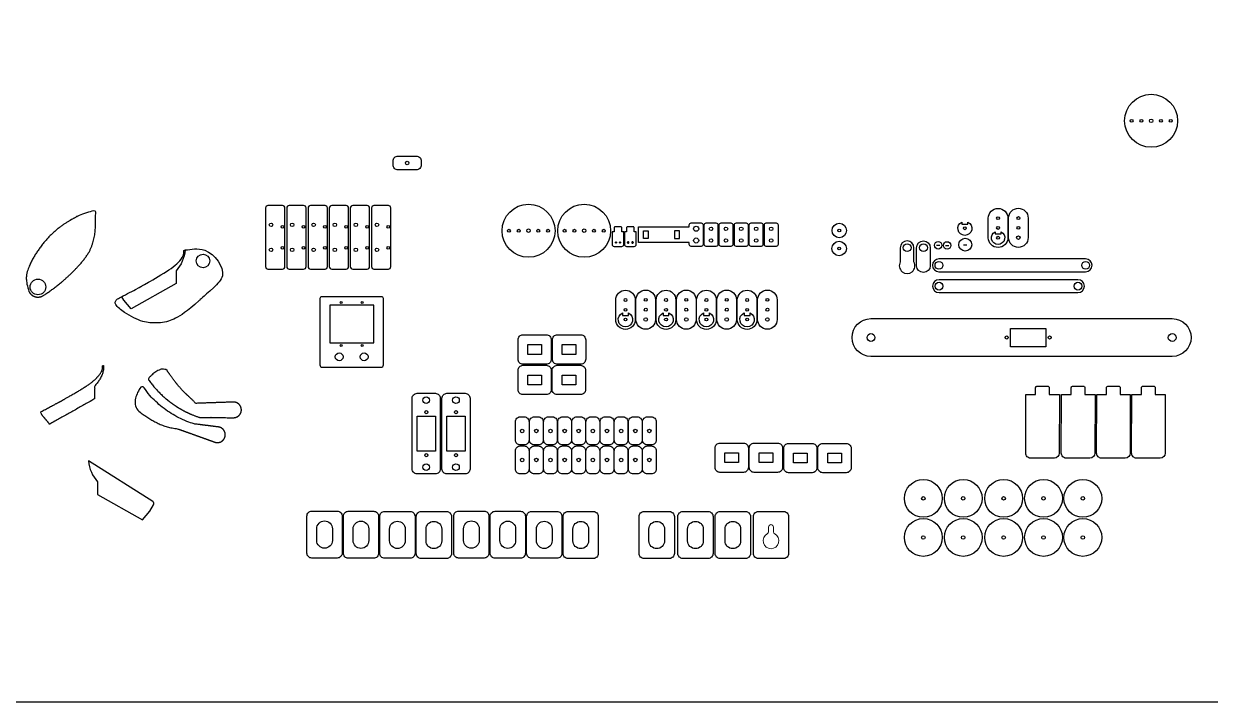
# Model space of a CAD drawing. Header units: inches. Extents: x 17704.8 to 17804.7, y 16344.8 to 16384.9.
# Drawn here: x 17755.71 to 17786.04, y 16344.79 to 16362.13 of the extents above; entities that cross this region are included whole.
import ezdxf

# ---------------------------------------------------------------- set-up
doc = ezdxf.new("R2010")
doc.units = ezdxf.units.IN
doc.header["$MEASUREMENT"] = 0

msp = doc.modelspace()

# ---------------------------------------------------------------- linework, layer by layer
at = {"color": 3, "linetype": 'ByBlock'}
for p, q in [((17779.04, 16356.472), (17779.123, 16356.472)), ((17779.269, 16356.469), (17779.352, 16356.469)), ((17779.733, 16356.487), (17779.816, 16356.487))]:
    msp.add_line(p, q, dxfattribs=at)
at = {"color": 3}
msp.add_lwpolyline([(17704.845, 16379.472), (17804.708, 16379.472), (17804.708, 16344.795), (17704.845, 16344.795)], close=True, dxfattribs=at)
at = {"color": 1, "linetype": 'ByBlock'}
for points in [[(17765.276, 16358.4, -0.414214), (17765.151, 16358.525), (17765.151, 16358.625, -0.414214), (17765.276, 16358.75), (17765.743, 16358.75, -0.414214), (17765.868, 16358.625), (17765.868, 16358.525, -0.414214), (17765.743, 16358.4), (17765.276, 16358.4)], [(17768.276, 16351.962, -0.414214), (17768.401, 16352.087), (17768.501, 16352.087, -0.414214), (17768.626, 16351.962), (17768.626, 16351.495, -0.414214), (17768.501, 16351.37), (17768.401, 16351.37, -0.414214), (17768.276, 16351.495), (17768.276, 16351.962)], [(17768.637, 16351.962, -0.414214), (17768.762, 16352.087), (17768.862, 16352.087, -0.414214), (17768.987, 16351.962), (17768.987, 16351.495, -0.414214), (17768.862, 16351.37), (17768.762, 16351.37, -0.414214), (17768.637, 16351.495), (17768.637, 16351.962)], [(17768.998, 16351.962, -0.414214), (17769.123, 16352.087), (17769.223, 16352.087, -0.414214), (17769.348, 16351.962), (17769.348, 16351.495, -0.414214), (17769.223, 16351.37), (17769.123, 16351.37, -0.414214), (17768.998, 16351.495), (17768.998, 16351.962)], [(17769.359, 16351.962, -0.414214), (17769.484, 16352.087), (17769.584, 16352.087, -0.414214), (17769.709, 16351.962), (17769.709, 16351.495, -0.414214), (17769.584, 16351.37), (17769.484, 16351.37, -0.414214), (17769.359, 16351.495), (17769.359, 16351.962)], [(17769.72, 16351.962, -0.414214), (17769.845, 16352.087), (17769.945, 16352.087, -0.414214), (17770.07, 16351.962), (17770.07, 16351.495, -0.414214), (17769.945, 16351.37), (17769.845, 16351.37, -0.414214), (17769.72, 16351.495), (17769.72, 16351.962)], [(17770.081, 16351.962, -0.414214), (17770.206, 16352.087), (17770.306, 16352.087, -0.414214), (17770.431, 16351.962), (17770.431, 16351.495, -0.414214), (17770.306, 16351.37), (17770.206, 16351.37, -0.414214), (17770.081, 16351.495), (17770.081, 16351.962)], [(17770.443, 16351.962, -0.414214), (17770.568, 16352.087), (17770.668, 16352.087, -0.414214), (17770.793, 16351.962), (17770.793, 16351.495, -0.414214), (17770.668, 16351.37), (17770.568, 16351.37, -0.414214), (17770.443, 16351.495), (17770.443, 16351.962)], [(17770.804, 16351.962, -0.414214), (17770.929, 16352.087), (17771.029, 16352.087, -0.414214), (17771.154, 16351.962), (17771.154, 16351.495, -0.414214), (17771.029, 16351.37), (17770.929, 16351.37, -0.414214), (17770.804, 16351.495), (17770.804, 16351.962)], [(17771.165, 16351.962, -0.414214), (17771.29, 16352.087), (17771.39, 16352.087, -0.414214), (17771.515, 16351.962), (17771.515, 16351.495, -0.414214), (17771.39, 16351.37), (17771.29, 16351.37, -0.414214), (17771.165, 16351.495), (17771.165, 16351.962)], [(17771.526, 16351.962, -0.414214), (17771.651, 16352.087), (17771.751, 16352.087, -0.414214), (17771.876, 16351.962), (17771.876, 16351.495, -0.414214), (17771.751, 16351.37), (17771.651, 16351.37, -0.414214), (17771.526, 16351.495), (17771.526, 16351.962)], [(17768.276, 16351.22, -0.414214), (17768.401, 16351.345), (17768.501, 16351.345, -0.414214), (17768.626, 16351.22), (17768.626, 16350.753, -0.414214), (17768.501, 16350.628), (17768.401, 16350.628, -0.414214), (17768.276, 16350.753), (17768.276, 16351.22)], [(17768.637, 16351.22, -0.414214), (17768.762, 16351.345), (17768.862, 16351.345, -0.414214), (17768.987, 16351.22), (17768.987, 16350.753, -0.414214), (17768.862, 16350.628), (17768.762, 16350.628, -0.414214), (17768.637, 16350.753), (17768.637, 16351.22)], [(17768.998, 16351.22, -0.414214), (17769.123, 16351.345), (17769.223, 16351.345, -0.414214), (17769.348, 16351.22), (17769.348, 16350.753, -0.414214), (17769.223, 16350.628), (17769.123, 16350.628, -0.414214), (17768.998, 16350.753), (17768.998, 16351.22)], [(17769.359, 16351.22, -0.414214), (17769.484, 16351.345), (17769.584, 16351.345, -0.414214), (17769.709, 16351.22), (17769.709, 16350.753, -0.414214), (17769.584, 16350.628), (17769.484, 16350.628, -0.414214), (17769.359, 16350.753), (17769.359, 16351.22)], [(17769.72, 16351.22, -0.414214), (17769.845, 16351.345), (17769.945, 16351.345, -0.414214), (17770.07, 16351.22), (17770.07, 16350.753, -0.414214), (17769.945, 16350.628), (17769.845, 16350.628, -0.414214), (17769.72, 16350.753), (17769.72, 16351.22)], [(17770.081, 16351.22, -0.414214), (17770.206, 16351.345), (17770.306, 16351.345, -0.414214), (17770.431, 16351.22), (17770.431, 16350.753, -0.414214), (17770.306, 16350.628), (17770.206, 16350.628, -0.414214), (17770.081, 16350.753), (17770.081, 16351.22)], [(17770.443, 16351.22, -0.414214), (17770.568, 16351.345), (17770.668, 16351.345, -0.414214), (17770.793, 16351.22), (17770.793, 16350.753, -0.414214), (17770.668, 16350.628), (17770.568, 16350.628, -0.414214), (17770.443, 16350.753), (17770.443, 16351.22)], [(17770.804, 16351.22, -0.414214), (17770.929, 16351.345), (17771.029, 16351.345, -0.414214), (17771.154, 16351.22), (17771.154, 16350.753, -0.414214), (17771.029, 16350.628), (17770.929, 16350.628, -0.414214), (17770.804, 16350.753), (17770.804, 16351.22)], [(17771.165, 16351.22, -0.414214), (17771.29, 16351.345), (17771.39, 16351.345, -0.414214), (17771.515, 16351.22), (17771.515, 16350.753, -0.414214), (17771.39, 16350.628), (17771.29, 16350.628, -0.414214), (17771.165, 16350.753), (17771.165, 16351.22)], [(17771.526, 16351.22, -0.414214), (17771.651, 16351.345), (17771.751, 16351.345, -0.414214), (17771.876, 16351.22), (17771.876, 16350.753, -0.414214), (17771.751, 16350.628), (17771.651, 16350.628, -0.414214), (17771.526, 16350.753), (17771.526, 16351.22)]]:
    msp.add_lwpolyline(points, format="xyb", dxfattribs=at)
for points in [[(17762.322, 16357.487), (17761.953, 16357.487, 0.414214), (17761.891, 16357.425), (17761.891, 16355.926, 0.414214), (17761.953, 16355.863), (17762.322, 16355.863, 0.414214), (17762.385, 16355.926), (17762.385, 16357.425, 0.414214)], [(17762.863, 16357.487), (17762.494, 16357.487, 0.414214), (17762.432, 16357.425), (17762.432, 16355.926, 0.414214), (17762.494, 16355.863), (17762.863, 16355.863, 0.414214), (17762.926, 16355.926), (17762.926, 16357.425, 0.414214)], [(17763.41, 16357.487), (17763.041, 16357.487, 0.414214), (17762.979, 16357.425), (17762.979, 16355.926, 0.414214), (17763.041, 16355.863), (17763.41, 16355.863, 0.414214), (17763.473, 16355.926), (17763.473, 16357.425, 0.414214)], [(17763.951, 16357.487), (17763.582, 16357.487, 0.414214), (17763.52, 16357.425), (17763.52, 16355.926, 0.414214), (17763.582, 16355.863), (17763.951, 16355.863, 0.414214), (17764.014, 16355.926), (17764.014, 16357.425, 0.414214)], [(17764.489, 16357.487), (17764.12, 16357.487, 0.414214), (17764.057, 16357.425), (17764.057, 16355.926, 0.414214), (17764.12, 16355.863), (17764.489, 16355.863, 0.414214), (17764.551, 16355.926), (17764.551, 16357.425, 0.414214)], [(17765.03, 16357.487), (17764.661, 16357.487, 0.414214), (17764.598, 16357.425), (17764.598, 16355.926, 0.414214), (17764.661, 16355.863), (17765.03, 16355.863, 0.414214), (17765.092, 16355.926), (17765.092, 16357.425, 0.414214)], [(17780.864, 16357.165), (17780.864, 16356.665, -1), (17780.364, 16356.665), (17780.364, 16357.165, -1)], [(17780.882, 16356.668), (17780.882, 16357.168, -1), (17781.382, 16357.168), (17781.382, 16356.668, -1)], [(17770.823, 16356.944, 0.414214), (17770.798, 16356.919), (17770.798, 16356.819), (17770.748, 16356.819), (17770.748, 16356.494, 0.414214), (17770.798, 16356.444), (17770.998, 16356.444, 0.414214), (17771.048, 16356.494), (17771.048, 16356.819), (17770.998, 16356.819), (17770.998, 16356.919, 0.414214), (17770.973, 16356.944)], [(17771.315, 16356.919, 0.414214), (17771.29, 16356.944), (17771.14, 16356.944, 0.414214), (17771.115, 16356.919), (17771.115, 16356.819), (17771.065, 16356.819), (17771.065, 16356.494, 0.414214), (17771.115, 16356.444), (17771.315, 16356.444, 0.414214), (17771.365, 16356.494), (17771.365, 16356.819), (17771.315, 16356.819)], [(17772.722, 16356.544), (17771.422, 16356.544), (17771.422, 16356.944), (17772.722, 16356.944), (17772.722, 16356.994, -0.414214), (17772.772, 16357.044), (17773.022, 16357.044, -0.414214), (17773.072, 16356.994), (17773.072, 16356.494, -0.414214), (17773.022, 16356.444), (17772.772, 16356.444, -0.414214), (17772.722, 16356.494)], [(17773.153, 16357.044), (17773.403, 16357.044, -0.414214), (17773.453, 16356.994), (17773.453, 16356.494, -0.414214), (17773.403, 16356.444), (17773.153, 16356.444, -0.414214), (17773.103, 16356.494), (17773.103, 16356.994, -0.414214)], [(17773.534, 16357.044), (17773.784, 16357.044, -0.414214), (17773.834, 16356.994), (17773.834, 16356.494, -0.414214), (17773.784, 16356.444), (17773.534, 16356.444, -0.414214), (17773.484, 16356.494), (17773.484, 16356.994, -0.414214)], [(17773.924, 16357.044), (17774.174, 16357.044, -0.414214), (17774.224, 16356.994), (17774.224, 16356.494, -0.414214), (17774.174, 16356.444), (17773.924, 16356.444, -0.414214), (17773.874, 16356.494), (17773.874, 16356.994, -0.414214)], [(17774.305, 16357.044), (17774.555, 16357.044, -0.414214), (17774.605, 16356.994), (17774.605, 16356.494, -0.414214), (17774.555, 16356.444), (17774.305, 16356.444, -0.414214), (17774.255, 16356.494), (17774.255, 16356.994, -0.414214)], [(17774.69, 16357.044), (17774.94, 16357.044, -0.414214), (17774.99, 16356.994), (17774.99, 16356.494, -0.414214), (17774.94, 16356.444), (17774.69, 16356.444, -0.414214), (17774.64, 16356.494), (17774.64, 16356.994, -0.414214)], [(17779.687, 16357.066), (17779.687, 16357.011), (17779.844, 16357.011), (17779.844, 16357.066, -4.33891)], [(17780.539, 16356.819), (17780.539, 16356.767), (17780.689, 16356.767), (17780.689, 16356.819, -4.33891)], [(17771.165, 16356.529, 1), (17771.165, 16356.559), (17771.15, 16356.559, 1), (17771.15, 16356.529)], [(17771.28, 16356.529, 1), (17771.28, 16356.559), (17771.265, 16356.559, 1), (17771.265, 16356.529)], [(17778.114, 16356.411), (17778.114, 16356.048, 1.69614), (17778.464, 16356.048), (17778.464, 16356.411, 1)], [(17778.532, 16355.951), (17778.532, 16356.411, -1), (17778.882, 16356.411), (17778.882, 16355.951, -1)], [(17779.102, 16355.795), (17782.852, 16355.795, 1), (17782.852, 16356.125), (17779.102, 16356.125, 1)], [(17782.655, 16355.263, 1), (17782.655, 16355.593), (17779.105, 16355.593, 1), (17779.105, 16355.263)], [(17763.28, 16355.109), (17763.28, 16353.419, 0.414214), (17763.342, 16353.357), (17764.841, 16353.357, 0.414214), (17764.904, 16353.419), (17764.904, 16355.109, 0.414214), (17764.854, 16355.159), (17763.33, 16355.159, 0.414214)], [(17771.34, 16355.074), (17771.34, 16354.574, -1), (17770.84, 16354.574), (17770.84, 16355.074, -1)], [(17771.358, 16354.577), (17771.358, 16355.077, -1), (17771.858, 16355.077), (17771.858, 16354.577, -1)], [(17772.376, 16355.074), (17772.376, 16354.574, -1), (17771.876, 16354.574), (17771.876, 16355.074, -1)], [(17772.394, 16354.577), (17772.394, 16355.077, -1), (17772.894, 16355.077), (17772.894, 16354.577, -1)], [(17773.409, 16355.074), (17773.409, 16354.574, -1), (17772.909, 16354.574), (17772.909, 16355.074, -1)], [(17773.427, 16354.577), (17773.427, 16355.077, -1), (17773.927, 16355.077), (17773.927, 16354.577, -1)], [(17774.449, 16355.074), (17774.449, 16354.574, -1), (17773.949, 16354.574), (17773.949, 16355.074, -1)], [(17774.467, 16354.577), (17774.467, 16355.077, -1), (17774.967, 16355.077), (17774.967, 16354.577, -1)], [(17771.015, 16354.743), (17771.015, 16354.676), (17771.165, 16354.676), (17771.165, 16354.743, -4.721538)], [(17772.051, 16354.743), (17772.051, 16354.676), (17772.201, 16354.676), (17772.201, 16354.743, -4.721538)], [(17773.084, 16354.743), (17773.084, 16354.676), (17773.234, 16354.676), (17773.234, 16354.743, -4.721538)], [(17774.124, 16354.743), (17774.124, 16354.676), (17774.274, 16354.676), (17774.274, 16354.743, -4.721538)], [(17785.064, 16353.631), (17777.364, 16353.631, -1), (17777.364, 16354.598), (17785.064, 16354.598, -1)], [(17768.468, 16354.184), (17769.068, 16354.184, -0.414214), (17769.193, 16354.059), (17769.193, 16353.559, -0.414214), (17769.068, 16353.434), (17768.468, 16353.434, -0.414214), (17768.343, 16353.559), (17768.343, 16354.059, -0.414214)], [(17769.348, 16354.184), (17769.948, 16354.184, -0.414214), (17770.073, 16354.059), (17770.073, 16353.559, -0.414214), (17769.948, 16353.434), (17769.348, 16353.434, -0.414214), (17769.223, 16353.559), (17769.223, 16354.059, -0.414214)], [(17768.468, 16353.405), (17769.068, 16353.405, -0.414214), (17769.193, 16353.28), (17769.193, 16352.78, -0.414214), (17769.068, 16352.655), (17768.468, 16352.655, -0.414214), (17768.343, 16352.78), (17768.343, 16353.28, -0.414214)], [(17769.343, 16353.405), (17769.943, 16353.405, -0.414214), (17770.068, 16353.28), (17770.068, 16352.78, -0.414214), (17769.943, 16352.655), (17769.343, 16352.655, -0.414214), (17769.218, 16352.78), (17769.218, 16353.28, -0.414214)], [(17781.923, 16352.659), (17782.181, 16352.659), (17782.177, 16351.159, -0.413534), (17782.052, 16351.034), (17781.444, 16351.034, -0.414894), (17781.319, 16351.159), (17781.323, 16352.659), (17781.573, 16352.659), (17781.573, 16352.839, -0.414214), (17781.603, 16352.869), (17781.893, 16352.869, -0.414214), (17781.923, 16352.839)], [(17782.834, 16352.659), (17783.092, 16352.659), (17783.088, 16351.159, -0.413534), (17782.963, 16351.034), (17782.355, 16351.034, -0.414894), (17782.23, 16351.159), (17782.234, 16352.659), (17782.484, 16352.659), (17782.484, 16352.839, -0.414214), (17782.514, 16352.869), (17782.804, 16352.869, -0.414214), (17782.834, 16352.839)], [(17783.735, 16352.659), (17783.993, 16352.659), (17783.99, 16351.159, -0.413534), (17783.865, 16351.034), (17783.257, 16351.034, -0.414894), (17783.132, 16351.159), (17783.135, 16352.659), (17783.385, 16352.659), (17783.385, 16352.839, -0.414214), (17783.415, 16352.869), (17783.705, 16352.869, -0.414214), (17783.735, 16352.839)], [(17784.629, 16352.659), (17784.887, 16352.659), (17784.884, 16351.159, -0.413534), (17784.759, 16351.034), (17784.151, 16351.034, -0.414894), (17784.026, 16351.159), (17784.029, 16352.659), (17784.279, 16352.659), (17784.279, 16352.839, -0.414214), (17784.309, 16352.869), (17784.599, 16352.869, -0.414214), (17784.629, 16352.839)], [(17766.231, 16350.628), (17765.764, 16350.628, -0.414214), (17765.639, 16350.753), (17765.639, 16352.565, -0.414214), (17765.764, 16352.69), (17766.231, 16352.69, -0.414214), (17766.356, 16352.565), (17766.356, 16350.753, -0.414214)], [(17766.992, 16350.628), (17766.525, 16350.628, -0.414214), (17766.4, 16350.753), (17766.4, 16352.565, -0.414214), (17766.525, 16352.69), (17766.992, 16352.69, -0.414214), (17767.117, 16352.565), (17767.117, 16350.753, -0.414214)], [(17773.506, 16351.419), (17774.106, 16351.419, -0.414214), (17774.231, 16351.294), (17774.231, 16350.794, -0.414214), (17774.106, 16350.669), (17773.506, 16350.669, -0.414214), (17773.381, 16350.794), (17773.381, 16351.294, -0.414214)], [(17774.379, 16351.419), (17774.979, 16351.419, -0.414214), (17775.104, 16351.294), (17775.104, 16350.794, -0.414214), (17774.979, 16350.669), (17774.379, 16350.669, -0.414214), (17774.254, 16350.794), (17774.254, 16351.294, -0.414214)], [(17775.259, 16351.41), (17775.859, 16351.41, -0.414214), (17775.984, 16351.285), (17775.984, 16350.785, -0.414214), (17775.859, 16350.66), (17775.259, 16350.66, -0.414214), (17775.134, 16350.785), (17775.134, 16351.285, -0.414214)], [(17776.133, 16351.41), (17776.733, 16351.41, -0.414214), (17776.858, 16351.285), (17776.858, 16350.785, -0.414214), (17776.733, 16350.66), (17776.133, 16350.66, -0.414214), (17776.008, 16350.785), (17776.008, 16351.285, -0.414214)], [(17757.597, 16350.104), (17758.747, 16349.459), (17758.933, 16349.679), (17759.026, 16349.839, 0.403566), (17759.006, 16349.923), (17757.367, 16350.96, 0.165458), (17757.597, 16350.429)], [(17763.073, 16349.679), (17763.723, 16349.679, -0.414214), (17763.848, 16349.554), (17763.848, 16348.605, -0.414214), (17763.723, 16348.48), (17763.073, 16348.48, -0.414214), (17762.948, 16348.605), (17762.948, 16349.554, -0.414214)], [(17764.004, 16349.675), (17764.654, 16349.675, -0.414214), (17764.779, 16349.55), (17764.779, 16348.602, -0.414214), (17764.654, 16348.477), (17764.004, 16348.477, -0.414214), (17763.879, 16348.602), (17763.879, 16349.55, -0.414214)], [(17764.936, 16349.672), (17765.586, 16349.672, -0.414214), (17765.711, 16349.547), (17765.711, 16348.599, -0.414214), (17765.586, 16348.474), (17764.936, 16348.474, -0.414214), (17764.811, 16348.599), (17764.811, 16349.547, -0.414214)], [(17765.867, 16349.668), (17766.517, 16349.668, -0.414214), (17766.642, 16349.543), (17766.642, 16348.595, -0.414214), (17766.517, 16348.47), (17765.867, 16348.47, -0.414214), (17765.742, 16348.595), (17765.742, 16349.543, -0.414214)], [(17766.826, 16349.679), (17767.476, 16349.679, -0.414214), (17767.601, 16349.554), (17767.601, 16348.605, -0.414214), (17767.476, 16348.48), (17766.826, 16348.48, -0.414214), (17766.701, 16348.605), (17766.701, 16349.554, -0.414214)], [(17767.757, 16349.675), (17768.407, 16349.675, -0.414214), (17768.532, 16349.55), (17768.532, 16348.602, -0.414214), (17768.407, 16348.477), (17767.757, 16348.477, -0.414214), (17767.632, 16348.602), (17767.632, 16349.55, -0.414214)], [(17768.689, 16349.672), (17769.339, 16349.672, -0.414214), (17769.464, 16349.547), (17769.464, 16348.599, -0.414214), (17769.339, 16348.474), (17768.689, 16348.474, -0.414214), (17768.564, 16348.599), (17768.564, 16349.547, -0.414214)], [(17769.621, 16349.668), (17770.271, 16349.668, -0.414214), (17770.396, 16349.543), (17770.396, 16348.595, -0.414214), (17770.271, 16348.47), (17769.621, 16348.47, -0.414214), (17769.496, 16348.595), (17769.496, 16349.543, -0.414214)], [(17771.564, 16349.668), (17772.214, 16349.668, -0.414214), (17772.339, 16349.543), (17772.339, 16348.595, -0.414214), (17772.214, 16348.47), (17771.564, 16348.47, -0.414214), (17771.439, 16348.595), (17771.439, 16349.543, -0.414214)], [(17772.554, 16349.668), (17773.204, 16349.668, -0.414214), (17773.329, 16349.543), (17773.329, 16348.595, -0.414214), (17773.204, 16348.47), (17772.554, 16348.47, -0.414214), (17772.429, 16348.595), (17772.429, 16349.543, -0.414214)], [(17773.509, 16349.668), (17774.159, 16349.668, -0.414214), (17774.284, 16349.543), (17774.284, 16348.595, -0.414214), (17774.159, 16348.47), (17773.509, 16348.47, -0.414214), (17773.384, 16348.595), (17773.384, 16349.543, -0.414214)], [(17774.485, 16349.668), (17775.135, 16349.668, -0.414214), (17775.26, 16349.543), (17775.26, 16348.595, -0.414214), (17775.135, 16348.47), (17774.485, 16348.47, -0.414214), (17774.36, 16348.595), (17774.36, 16349.543, -0.414214)]]:
    msp.add_lwpolyline(points, format="xyb", close=True, dxfattribs=at)
for points in [[(17771.672, 16356.844), (17771.672, 16356.644), (17771.547, 16356.644), (17771.547, 16356.844)], [(17772.347, 16356.844), (17772.347, 16356.644), (17772.472, 16356.644), (17772.472, 16356.844)], [(17763.53, 16353.976), (17764.654, 16353.976), (17764.654, 16354.945), (17763.53, 16354.945)], [(17780.934, 16354.348), (17781.833, 16354.348), (17781.833, 16353.881), (17780.934, 16353.881)], [(17768.943, 16353.934), (17768.943, 16353.684), (17768.593, 16353.684), (17768.593, 16353.934)], [(17769.823, 16353.934), (17769.823, 16353.684), (17769.473, 16353.684), (17769.473, 16353.934)], [(17768.943, 16353.155), (17768.943, 16352.905), (17768.593, 16352.905), (17768.593, 16353.155)], [(17769.818, 16353.155), (17769.818, 16352.905), (17769.468, 16352.905), (17769.468, 16353.155)], [(17766.231, 16352.108), (17766.231, 16351.209), (17765.764, 16351.209), (17765.764, 16352.108)], [(17766.992, 16352.108), (17766.992, 16351.209), (17766.525, 16351.209), (17766.525, 16352.108)], [(17773.981, 16351.169), (17773.981, 16350.919), (17773.631, 16350.919), (17773.631, 16351.169)], [(17774.854, 16351.169), (17774.854, 16350.919), (17774.504, 16350.919), (17774.504, 16351.169)], [(17775.734, 16351.16), (17775.734, 16350.91), (17775.384, 16350.91), (17775.384, 16351.16)], [(17776.608, 16351.16), (17776.608, 16350.91), (17776.258, 16350.91), (17776.258, 16351.16)]]:
    msp.add_lwpolyline(points, close=True, dxfattribs=at)
at = {"color": 3, "linetype": 'ByBlock'}
msp.add_lwpolyline([(17759.833, 16356.352, -0.165458), (17759.603, 16355.82), (17759.603, 16355.495), (17758.454, 16354.85), (17758.267, 16355.071), (17758.216, 16355.159)], format="xyb", dxfattribs=at)
at = {"color": 1}
for points in [[(17763.198, 16348.93), (17763.198, 16349.229, -1), (17763.598, 16349.229), (17763.598, 16348.93, -1)], [(17764.129, 16348.927), (17764.129, 16349.225, -1), (17764.529, 16349.225), (17764.529, 16348.927, -1)], [(17765.061, 16348.924), (17765.061, 16349.222, -1), (17765.461, 16349.222), (17765.461, 16348.924, -1)], [(17765.992, 16348.92), (17765.992, 16349.218, -1), (17766.392, 16349.218), (17766.392, 16348.92, -1)], [(17766.951, 16348.93), (17766.951, 16349.229, -1), (17767.351, 16349.229), (17767.351, 16348.93, -1)], [(17767.882, 16348.927), (17767.882, 16349.225, -1), (17768.282, 16349.225), (17768.282, 16348.927, -1)], [(17768.814, 16348.924), (17768.814, 16349.222, -1), (17769.214, 16349.222), (17769.214, 16348.924, -1)], [(17769.746, 16348.92), (17769.746, 16349.218, -1), (17770.146, 16349.218), (17770.146, 16348.92, -1)], [(17771.689, 16348.92), (17771.689, 16349.218, -1), (17772.089, 16349.218), (17772.089, 16348.92, -1)], [(17772.679, 16348.92), (17772.679, 16349.218, -1), (17773.079, 16349.218), (17773.079, 16348.92, -1)], [(17773.634, 16348.92), (17773.634, 16349.218, -1), (17774.034, 16349.218), (17774.034, 16348.92, -1)]]:
    msp.add_lwpolyline(points, format="xyb", close=True, dxfattribs=at)
at = {"color": 1, "lineweight": 5}
msp.add_lwpolyline([(17774.747, 16349.271), (17774.747, 16349.152, -0.275273), (17774.715, 16349.097, 3.974564), (17774.905, 16349.097, -0.275273), (17774.872, 16349.152), (17774.872, 16349.271, 1)], format="xyb", close=True, dxfattribs=at)
at = {"color": 1, "linetype": 'ByBlock'}
for centre, radius in [((17784.526, 16359.653), 0.677), ((17784.026, 16359.653), 0.0365), ((17784.276, 16359.653), 0.0365), ((17784.526, 16359.653), 0.045), ((17784.776, 16359.653), 0.0365), ((17785.026, 16359.653), 0.0365), ((17765.509, 16358.575), 0.045), ((17768.612, 16356.844), 0.677), ((17770.034, 16356.844), 0.677), ((17762.031, 16356.994), 0.045), ((17762.321, 16356.944), 0.035), ((17762.572, 16356.994), 0.045), ((17762.862, 16356.944), 0.035), ((17763.119, 16356.994), 0.045), ((17763.409, 16356.944), 0.035), ((17763.66, 16356.994), 0.045), ((17763.95, 16356.944), 0.035), ((17764.197, 16356.994), 0.045), ((17764.487, 16356.944), 0.035), ((17764.738, 16356.994), 0.045), ((17765.028, 16356.944), 0.035), ((17772.897, 16356.894), 0.065), ((17773.278, 16356.894), 0.045), ((17773.659, 16356.894), 0.045), ((17774.049, 16356.894), 0.045), ((17774.43, 16356.894), 0.045), ((17774.815, 16356.894), 0.045), ((17776.555, 16356.85), 0.185), ((17779.765, 16356.906), 0.0365), ((17780.614, 16357.165), 0.0365), ((17780.614, 16356.915), 0.0365), ((17781.132, 16357.168), 0.0365), ((17781.132, 16356.918), 0.0365), ((17768.112, 16356.844), 0.0365), ((17768.362, 16356.844), 0.0365), ((17768.612, 16356.844), 0.045), ((17768.862, 16356.844), 0.0365), ((17769.112, 16356.844), 0.0365), ((17769.534, 16356.844), 0.0365), ((17769.784, 16356.844), 0.0365), ((17770.034, 16356.844), 0.045), ((17770.284, 16356.844), 0.0365), ((17770.534, 16356.844), 0.0365), ((17772.897, 16356.594), 0.065), ((17773.278, 16356.594), 0.045), ((17773.659, 16356.594), 0.045), ((17774.049, 16356.594), 0.045), ((17774.43, 16356.594), 0.045), ((17774.815, 16356.594), 0.045), ((17776.555, 16356.85), 0.0365), ((17779.775, 16356.487), 0.165), ((17780.614, 16356.665), 0.0365), ((17781.132, 16356.668), 0.045), ((17762.031, 16356.357), 0.045), ((17762.321, 16356.407), 0.035), ((17762.572, 16356.357), 0.045), ((17762.862, 16356.407), 0.035), ((17763.119, 16356.357), 0.045), ((17763.409, 16356.407), 0.035), ((17763.66, 16356.357), 0.045), ((17763.95, 16356.407), 0.035), ((17764.197, 16356.357), 0.045), ((17764.487, 16356.407), 0.035), ((17764.738, 16356.357), 0.045), ((17765.028, 16356.407), 0.035), ((17770.848, 16356.544), 0.015), ((17770.948, 16356.544), 0.015), ((17776.551, 16356.389), 0.185), ((17776.551, 16356.389), 0.0365), ((17778.289, 16356.411), 0.1), ((17778.707, 16356.411), 0.1), ((17779.082, 16356.472), 0.095), ((17779.311, 16356.469), 0.095), ((17763.823, 16355.009), 0.0275), ((17764.36, 16355.009), 0.0275), ((17771.09, 16355.074), 0.0365), ((17771.09, 16354.824), 0.0365), ((17771.608, 16355.077), 0.0365), ((17771.608, 16354.827), 0.0365), ((17772.126, 16355.074), 0.0365), ((17772.126, 16354.824), 0.0365), ((17772.644, 16355.077), 0.0365), ((17772.644, 16354.827), 0.0365), ((17773.159, 16355.074), 0.0365), ((17773.159, 16354.824), 0.0365), ((17773.677, 16355.077), 0.0365), ((17773.677, 16354.827), 0.0365), ((17774.199, 16355.074), 0.0365), ((17774.199, 16354.824), 0.0365), ((17774.717, 16355.077), 0.0365), ((17774.717, 16354.827), 0.0365), ((17771.09, 16354.574), 0.0365), ((17771.608, 16354.577), 0.045), ((17772.126, 16354.574), 0.0365), ((17772.644, 16354.577), 0.045), ((17773.159, 16354.574), 0.0365), ((17773.677, 16354.577), 0.045), ((17774.199, 16354.574), 0.0365), ((17774.717, 16354.577), 0.045), ((17777.364, 16354.115), 0.1), ((17785.064, 16354.115), 0.1), ((17763.823, 16353.912), 0.0275), ((17764.36, 16353.912), 0.0275), ((17780.835, 16354.115), 0.04), ((17781.932, 16354.115), 0.04), ((17763.773, 16353.622), 0.1), ((17764.41, 16353.622), 0.1), ((17765.998, 16352.515), 0.085), ((17766.758, 16352.515), 0.085), ((17765.998, 16352.207), 0.04), ((17766.758, 16352.207), 0.04), ((17768.451, 16351.728), 0.045), ((17768.812, 16351.728), 0.045), ((17769.173, 16351.728), 0.045), ((17769.534, 16351.728), 0.045), ((17769.895, 16351.728), 0.045), ((17770.256, 16351.728), 0.045), ((17770.618, 16351.728), 0.045), ((17770.979, 16351.728), 0.045), ((17771.34, 16351.728), 0.045), ((17771.701, 16351.728), 0.045), ((17765.998, 16350.803), 0.085), ((17765.998, 16351.11), 0.04), ((17766.758, 16350.803), 0.085), ((17766.758, 16351.11), 0.04), ((17768.451, 16350.987), 0.045), ((17768.812, 16350.987), 0.045), ((17769.173, 16350.987), 0.045), ((17769.534, 16350.987), 0.045), ((17769.895, 16350.987), 0.045), ((17770.256, 16350.987), 0.045), ((17770.618, 16350.987), 0.045), ((17770.979, 16350.987), 0.045), ((17771.34, 16350.987), 0.045), ((17771.701, 16350.987), 0.045), ((17778.703, 16350.005), 0.483), ((17779.723, 16350.005), 0.483), ((17780.756, 16350.005), 0.483), ((17781.776, 16350.005), 0.483), ((17782.78, 16350.005), 0.483), ((17778.703, 16350.005), 0.045), ((17779.723, 16350.005), 0.045), ((17780.756, 16350.005), 0.045), ((17781.776, 16350.005), 0.045), ((17782.78, 16350.005), 0.045), ((17778.703, 16349.006), 0.483), ((17779.723, 16349.006), 0.483), ((17780.756, 16349.006), 0.483), ((17781.776, 16349.006), 0.483), ((17782.78, 16349.006), 0.483), ((17778.703, 16349.006), 0.045), ((17779.723, 16349.006), 0.045), ((17780.756, 16349.006), 0.045), ((17781.776, 16349.006), 0.045), ((17782.78, 16349.006), 0.045)]:
    msp.add_circle(centre, radius, dxfattribs=at)
at = {"color": 3, "linetype": 'ByBlock'}
for centre, radius in [((17760.292, 16356.073), 0.173), ((17779.102, 16355.96), 0.1), ((17782.852, 16355.96), 0.1), ((17756.074, 16355.407), 0.2), ((17779.105, 16355.428), 0.1), ((17782.655, 16355.428), 0.1)]:
    msp.add_circle(centre, radius, dxfattribs=at)
at = {"color": 1, "linetype": 'ByBlock'}
for points, weights, knots in [([(17755.842, 16355.291), (17755.741, 16355.606), (17755.834, 16355.941), (17756.029, 16356.289), (17756.508, 16356.929), (17756.966, 16357.147), (17757.097, 16357.222), (17757.555, 16357.405), (17757.538, 16357.157), (17757.558, 16356.838), (17757.433, 16356.313), (17756.956, 16355.752), (17756.531, 16355.395), (17756.24, 16355.208), (17756.178, 16355.156), (17756.1, 16355.137), (17756.021, 16355.153), (17755.942, 16355.17), (17755.878, 16355.219), (17755.842, 16355.291)], [1, 1, 1, 1, 1, 1, 1, 1, 1, 1, 1, 1, 1, 1, 0.933371768735, 0.933371768735, 1, 0.933371768735, 0.933371768735, 1], [0, 0, 0, 0, 0.197157, 0.530097, 1.069196, 2.388805, 2.388805, 2.388805, 2.531829, 3.01042, 3.457402, 3.978605, 4.972673, 4.972673, 4.972673, 5.874462, 5.874462, 5.874462, 6.776251, 6.776251, 6.776251, 6.776251]), ([(17757.752, 16353.404), (17757.713, 16353.397), (17757.74, 16353.326), (17757.645, 16353.132), (17757.4, 16352.912), (17756.643, 16352.48), (17756.643, 16352.48), (17756.643, 16352.48), (17756.243, 16352.268), (17756.134, 16352.211), (17756.152, 16352.182), (17756.169, 16352.152), (17756.186, 16352.123), (17756.248, 16352.049), (17756.31, 16351.976), (17756.372, 16351.902), (17756.756, 16352.117), (17757.139, 16352.332), (17757.522, 16352.547), (17757.522, 16352.656), (17757.522, 16352.764), (17757.522, 16352.872), (17757.656, 16353.021), (17757.765, 16353.204), (17757.752, 16353.404)], [1, 1, 1, 1, 1, 1, 1, 1, 1, 1, 1, 1, 1, 1, 1, 1, 1, 1, 1, 1, 1, 1, 0.964470895813, 0.964470895813, 1], [0, 0, 0, 0, 0.399227, 1.577059, 4.517817, 7.493573, 11.477864, 14.258388, 15.894106, 15.894106, 15.894106, 16.894106, 16.894106, 16.894106, 17.894106, 17.894106, 17.894106, 18.894106, 18.894106, 18.894106, 19.894106, 19.894106, 19.894106, 20.549996, 20.549996, 20.549996, 20.549996]), ([(17761.065, 16352.466), (17761.139, 16352.469), (17761.205, 16352.433), (17761.243, 16352.37), (17761.282, 16352.306), (17761.283, 16352.232), (17761.246, 16352.167), (17761.209, 16352.103), (17761.145, 16352.066), (17761.071, 16352.066), (17760.783, 16352.068), (17760.495, 16352.07), (17760.208, 16352.072), (17759.667, 16352.247), (17759.212, 16352.586), (17758.888, 16353.053), (17758.925, 16353.101), (17758.966, 16353.144), (17759.046, 16353.214), (17759.084, 16353.241), (17759.164, 16353.286), (17759.207, 16353.301), (17759.22, 16353.306), (17759.22, 16353.306), (17759.22, 16353.306), (17759.22, 16353.306), (17759.227, 16353.308), (17759.241, 16353.315), (17759.282, 16353.317), (17759.3, 16353.316), (17759.346, 16353.299), (17759.362, 16353.283), (17759.375, 16353.268), (17759.378, 16353.264), (17759.381, 16353.261), (17759.382, 16353.259), (17759.383, 16353.258), (17759.384, 16353.256), (17759.468, 16353.136), (17759.554, 16353.014), (17759.698, 16352.838), (17759.749, 16352.781), (17759.854, 16352.674), (17759.908, 16352.626), (17760.014, 16352.531), (17760.061, 16352.486), (17760.103, 16352.433), (17760.424, 16352.444), (17760.744, 16352.455), (17761.065, 16352.466)], [1, 0.90835618937, 0.90835618937, 1, 0.90835618937, 0.90835618937, 1, 0.90835618937, 0.90835618937, 1, 1, 1, 1, 0.964836245604, 0.964836245604, 1, 1, 1, 1, 1, 1, 1, 1, 0.999999947169, 0.999999947169, 1, 1, 1, 1, 1, 1, 1, 1, 1, 1, 0.99971123076, 0.99971123076, 1, 1, 1, 1, 1, 1, 1, 1, 1, 1, 1, 1, 1], [0, 0, 0, 0, 1.061079, 1.061079, 1.061079, 2.122157, 2.122157, 2.122157, 3.183236, 3.183236, 3.183236, 4.183236, 4.183236, 4.183236, 4.835714, 4.835714, 4.835714, 4.930176, 4.930176, 5.008093, 5.008093, 5.086717, 5.086717, 5.086717, 5.087514, 5.087514, 5.087514, 5.105235, 5.105235, 5.114031, 5.114031, 5.126449, 5.126449, 5.133911, 5.133911, 5.133911, 5.192779, 5.192779, 5.192779, 5.53884, 5.53884, 5.714251, 5.714251, 5.879551, 5.879551, 6.008763, 6.008763, 6.008763, 7.008763, 7.008763, 7.008763, 7.008763]), ([(17760.686, 16351.829), (17760.764, 16351.819), (17760.825, 16351.769), (17760.85, 16351.695), (17760.876, 16351.62), (17760.857, 16351.543), (17760.801, 16351.488), (17760.745, 16351.433), (17760.668, 16351.416), (17760.594, 16351.442), (17760.272, 16351.558), (17759.95, 16351.673), (17759.628, 16351.788), (17759.591, 16351.791), (17759.555, 16351.795), (17759.396, 16351.82), (17759.283, 16351.858), (17759.095, 16351.943), (17759.017, 16351.987), (17758.888, 16352.066), (17758.837, 16352.1), (17758.758, 16352.152), (17758.732, 16352.169), (17758.673, 16352.209), (17758.639, 16352.237), (17758.592, 16352.301), (17758.576, 16352.337), (17758.546, 16352.463), (17758.56, 16352.553), (17758.622, 16352.725), (17758.67, 16352.809), (17758.729, 16352.886), (17758.731, 16352.888), (17758.732, 16352.89), (17759.056, 16352.423), (17759.511, 16352.084), (17760.052, 16351.909), (17760.263, 16351.883), (17760.475, 16351.856), (17760.686, 16351.829)], [1, 0.898177428496, 0.898177428496, 1, 0.898177428496, 0.898177428496, 1, 0.898177428496, 0.898177428496, 1, 1, 1, 1, 1, 1, 1, 1, 1, 1, 1, 1, 1, 1, 1, 1, 1, 1, 1, 1, 1, 1, 1, 1, 1, 0.964836245604, 0.964836245604, 1, 1, 1, 1], [0, 0, 0, 0, 1.119958, 1.119958, 1.119958, 2.239917, 2.239917, 2.239917, 3.359875, 3.359875, 3.359875, 4.359875, 4.359875, 4.359875, 4.428594, 4.428594, 4.670933, 4.670933, 4.864003, 4.864003, 4.996669, 4.996669, 5.07106, 5.07106, 5.132815, 5.132815, 5.19457, 5.19457, 5.343142, 5.343142, 5.491715, 5.491715, 5.496015, 5.496015, 5.496015, 6.148493, 6.148493, 6.148493, 7.148493, 7.148493, 7.148493, 7.148493])]:
    msp.add_rational_spline(points, weights, degree=3, knots=knots, dxfattribs=at)
msp.add_open_spline([(17759.845, 16356.353), (17759.792, 16356.348), (17759.822, 16356.275), (17759.726, 16356.08), (17759.482, 16355.86), (17758.724, 16355.428), (17758.724, 16355.428), (17758.724, 16355.428), (17758.199, 16355.15), (17758.082, 16355.089), (17758.041, 16355.016), (17758.071, 16354.905), (17758.349, 16354.712), (17758.75, 16354.485), (17758.994, 16354.491), (17759.339, 16354.491), (17759.621, 16354.615), (17759.881, 16354.777), (17760.26, 16355.118), (17760.567, 16355.396), (17760.664, 16355.488), (17760.958, 16355.768), (17760.414, 16356.48), (17759.975, 16356.365), (17759.845, 16356.353)], degree=3, knots=[0, 0, 0, 0, 0.437057, 1.614889, 4.555646, 7.531403, 11.515694, 14.296218, 16.228338, 16.943106, 17.234439, 17.995862, 20.484669, 24.616714, 28.191097, 28.503366, 31.385061, 35.014338, 35.364036, 35.364036, 35.364036, 37.969883, 43.290805, 47.107409, 47.107409, 47.107409, 47.107409], dxfattribs=at)

doc.saveas('drawing.dxf')
